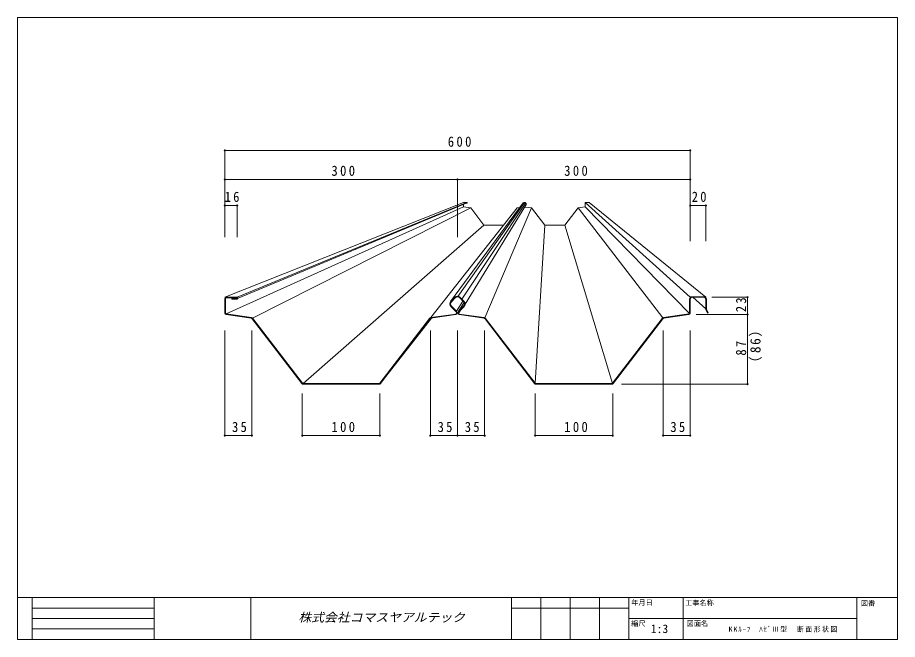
# Model space of a CAD drawing. Units: millimetres, scale not verified. Extents: x -567 to 567, y -401 to 401.
import ezdxf
from ezdxf.enums import TextEntityAlignment as Align

# ---------------------------------------------------------------- set-up
doc = ezdxf.new("R2010")
doc.units = ezdxf.units.MM
doc.header["$LTSCALE"] = 3
doc.header["$PDMODE"] = 32
doc.header["$PDSIZE"] = 1.5
doc.layers.add('0-0_0', color=5, linetype='Continuous', lineweight=18)
doc.layers.add('0-3_LAYER004', color=7, linetype='Continuous', lineweight=18)
doc.styles.add('HG丸ｺﾞｼｯｸM-PRO', font='')
doc.styles.add('ＭＳ ゴシック', font='')
doc.styles.get('HG丸ｺﾞｼｯｸM-PRO').set_extended_font_data('HG丸ｺﾞｼｯｸM-PRO')
doc.styles.get('ＭＳ ゴシック').set_extended_font_data('MS Gothic')

msp = doc.modelspace()

# ---------------------------------------------------------------- linework, layer by layer
at = {"layer": '0-0_0', "color": 4}
for p, q in [((-300, 229.71), (-300, 192.193)), ((-300, 229.71), (300, 229.71)), ((300, 229.71), (300, 192.193)), ((-300, 192.193), (-300, 117.823)), ((-300, 192.193), (0, 192.193)), ((-300, 192.193), (-300, 117.823)), ((0, 192.193), (300, 192.193)), ((0, 192.193), (0, 117.823)), ((300, 192.193), (300, 117.823)), ((300, 192.193), (300, 112.752)), ((300, 185.395), (300, 117.823)), ((-300, 158.584), (-284, 158.584)), ((-284, 158.584), (-284, 117.823)), ((300, 158.584), (320, 158.584)), ((300, 158.584), (300, 112.752)), ((320, 158.584), (320, 112.752)), ((300, 143.316), (300, 117.823)), ((320, 143.316), (320, 117.823)), ((373.737, 40.198), (327.826, 40.198)), ((373.737, 18.198), (373.737, 40.198)), ((373.737, 18.198), (307.572, 18.198)), ((373.737, -71.802), (373.737, 18.198)), ((-300, -138.193), (-300, -2.449)), ((-265, -138.193), (-265, -2.449)), ((-35, -138.193), (-35, -2.449)), ((0, -138.193), (0, -2.449)), ((35, -138.193), (35, -2.449)), ((265, -138.193), (265, -2.449)), ((300, -138.193), (300, -2.449)), ((373.737, -71.802), (211.48, -71.802)), ((-200, -138.193), (-200, -83.781)), ((-100, -138.193), (-100, -83.781)), ((100, -138.193), (100, -83.781)), ((200, -138.193), (200, -83.781)), ((-300, -138.193), (-265, -138.193)), ((-200, -138.193), (-100, -138.193)), ((-35, -138.193), (0, -138.193)), ((0, -138.193), (35, -138.193)), ((100, -138.193), (200, -138.193)), ((265, -138.193), (300, -138.193))]:
    msp.add_line(p, q, dxfattribs=at)
at = {"layer": '0-0_0', "color": 7}
for p, q in [((-300, 40.198), (7.847, 162.465)), ((12.029, 162.465), (-284, 40.198)), ((12.439, 162.192), (-282.8, 38.998)), ((84.621, 162.008), (-8.977, 34.674)), ((0.307, 41.432), (86.246, 162.681)), ((5.772, 37.74), (87.872, 162.008)), ((7.847, 162.465), (12.029, 162.465)), ((7.847, 156.717), (7.847, 160.276)), ((9.808, 31.576), (87.984, 158.877)), ((10.963, 161.577), (12.029, 161.577)), ((164.636, 162.465), (300, 40.198)), ((320, 40.198), (169.862, 162.465)), ((7.847, 156.717), (-298.273, 18.975)), ((-264.35, 13.526), (16.993, 155.41)), ((77.108, 155.426), (-34.282, 14.109)), ((16.993, 155.41), (7.847, 156.717)), ((33.979, 133.198), (16.993, 155.41)), ((35.251, 13.791), (95.388, 155.41)), ((80.096, 155.853), (77.108, 155.426)), ((95.388, 155.41), (86.624, 156.662)), ((112.373, 133.198), (95.388, 155.41)), ((264.607, 13.708), (155.49, 155.41)), ((298.981, 19.241), (164.636, 156.717)), ((33.979, 133.198), (-199.084, -70.999)), ((59.588, 133.198), (33.979, 133.198)), ((112.373, 133.198), (100.077, -70.533)), ((138.504, 133.198), (112.373, 133.198)), ((138.504, 133.198), (199.696, -70.788)), ((7.017, 35.364), (-1.32, 22.205)), ((320, 25.198), (303.111, 40.198)), ((8.528, 33.582), (1.32, 22.205)), ((1.354, 19.505), (3.965, 23.718)), ((-100, -71.802), (-33.439, 13.421)), ((-391.077, -346.95), (-391.077, -400.95))]:
    msp.add_line(p, q, dxfattribs=at)
at = {"layer": '0-0_0'}
for p, q in [((-300, 19.933), (-300, 38.198)), ((-299.2, 19.933), (-299.2, 38.198)), ((-298, 40.198), (-284, 40.198)), ((-298, 39.398), (-284, 39.398)), ((-290.7, 38.598), (-284, 38.598)), ((-8.344, 35.168), (-3.536, 39.976)), ((-7.778, 34.602), (-2.97, 39.411)), ((7.778, 34.602), (2.97, 39.411)), ((8.344, 35.168), (3.536, 39.976)), ((299.2, 38.198), (299.2, 19.933)), ((300, 38.198), (300, 19.933)), ((318, 40.998), (302, 40.998)), ((318, 40.198), (302, 40.198)), ((320, 25.458), (320, 38.198)), ((320.8, 25.458), (320.8, 38.198)), ((-1.886, 21.639), (-8.344, 28.097)), ((-1.32, 22.205), (-7.778, 28.663)), ((1.32, 22.205), (7.778, 28.663)), ((1.886, 21.639), (8.344, 28.097)), ((320.179, 24.631), (322.293, 19.975)), ((320.907, 24.962), (323.021, 20.306)), ((-265.809, 13.314), (-298.283, 17.953)), ((-265.696, 14.106), (-298.17, 18.745)), ((-200.6, -71.017), (-264.503, 12.549)), ((-263.868, 13.035), (-199.965, -70.531)), ((-36.132, 13.035), (-100.035, -70.531)), ((-35.497, 12.549), (-99.4, -71.017)), ((-34.304, 14.106), (-2.33, 18.674)), ((-2.217, 17.882), (-34.191, 13.314)), ((-1.3, 20.225), (-1.3, 19.861)), ((-0.5, 19.861), (-0.5, 20.225)), ((0.5, 19.861), (0.5, 20.225)), ((1.3, 20.225), (1.3, 19.861)), ((34.191, 13.314), (2.217, 17.882)), ((34.304, 14.106), (2.33, 18.674)), ((99.4, -71.017), (35.497, 12.549)), ((36.132, 13.035), (100.035, -70.531)), ((263.868, 13.035), (199.965, -70.531)), ((264.503, 12.549), (200.6, -71.017)), ((265.696, 14.106), (298.17, 18.745)), ((298.283, 17.953), (265.809, 13.314)), ((322.293, 19.975), (323.021, 20.306)), ((-100.988, -71.002), (-199.012, -71.002)), ((-100.988, -71.802), (-199.012, -71.802)), ((199.012, -71.002), (100.988, -71.002)), ((199.012, -71.802), (100.988, -71.802))]:
    msp.add_line(p, q, dxfattribs=at)
at = {"layer": '0-0_0', "color": 7}
for points in [[(164.636, 156.717), (164.636, 162.465), (169.862, 162.465)], [(164.636, 156.717), (155.49, 155.41), (138.504, 133.198)]]:
    msp.add_lwpolyline(points, dxfattribs=at)
at = {"layer": '0-0_0'}
msp.add_lwpolyline([(-290.7, 38.598), (-290.7, 37.798), (-284, 37.798)], dxfattribs=at)
at = {"layer": '0-0_0', "color": 7}
for centre, radius, start, end in [((12.029, 162.021), 0.444, 270, 90), ((86.246, 160.382), 2.299, 319.10561, 135)]:
    msp.add_arc(centre, radius, start, end, dxfattribs=at)
at = {"layer": '0-0_0'}
for centre, radius, start, end in [((-298, 38.198), 2, 90, 180), ((-298, 38.198), 1.2, 90, 180), ((-284, 38.998), 1.2, 270, 90), ((-284, 38.998), 0.4, 270, 90), ((-4.808, 31.633), 5, 135, 225), ((-4.808, 31.633), 4.2, 135, 225), ((0, 36.441), 5, 45, 135), ((0, 36.441), 4.2, 45, 135), ((4.808, 31.633), 4.2, 315, 45), ((4.808, 31.633), 5, 315, 45), ((302, 38.198), 2.8, 90, 180), ((302, 38.198), 2, 90, 180), ((318, 38.198), 2.8, 0, 90), ((318, 38.198), 2, 0, 90), ((322, 25.458), 2, 180, 204.42213), ((322, 25.458), 1.2, 180, 204.42213), ((-298, 19.933), 2, 180, 261.8699), ((-298, 19.933), 1.2, 180, 261.8699), ((-266.092, 11.334), 2, 37.40536, 81.8699), ((-266.092, 11.334), 2.8, 37.40536, 81.8699), ((-33.908, 11.334), 2.8, 98.1301, 142.59464), ((-33.908, 11.334), 2, 98.1301, 142.59464), ((-2.5, 19.861), 1.2, 278.1301, 0), ((-2.5, 19.861), 2, 278.1301, 360), ((-3.3, 20.225), 2, 0, 45), ((-3.3, 20.225), 2.8, 0, 45), ((3.3, 20.225), 2.8, 135, 180), ((2.5, 19.861), 2, 180, 261.8699), ((3.3, 20.225), 2, 135, 180), ((2.5, 19.861), 1.2, 180, 261.8699), ((33.908, 11.334), 2, 37.40536, 81.8699), ((33.908, 11.334), 2.8, 37.40536, 81.8699), ((266.092, 11.334), 2.8, 98.1301, 142.59464), ((266.092, 11.334), 2, 98.1301, 142.59464), ((298, 19.933), 1.2, 278.1301, 0), ((298, 19.933), 2, 278.1301, 0), ((-199.012, -69.802), 2, 217.40536, 270), ((-199.012, -69.802), 1.2, 217.40536, 270), ((-100.988, -69.802), 1.2, 270, 322.59464), ((-100.988, -69.802), 2, 270, 322.59464), ((100.988, -69.802), 2, 217.40536, 270), ((100.988, -69.802), 1.2, 217.40536, 270), ((199.012, -69.802), 1.2, 270, 322.59464), ((199.012, -69.802), 2, 270, 322.59464)]:
    msp.add_arc(centre, radius, start, end, dxfattribs=at)
at = {"layer": '0-0_0', "color": 4}
for p in [(-300, 229.71), (300, 229.71), (-300, 192.193), (0, 192.193), (300, 192.193), (-300, 158.584), (-284, 158.584), (300, 158.584), (320, 158.584), (373.737, 40.198), (373.737, 18.198), (373.737, -71.802), (-300, -138.193), (-265, -138.193), (-200, -138.193), (-100, -138.193), (-35, -138.193), (0, -138.193), (35, -138.193), (100, -138.193), (200, -138.193), (265, -138.193), (300, -138.193)]:
    msp.add_point(p, dxfattribs=at)
at = {"layer": '0-3_LAYER004'}
for p, q in [((-567, -346.95), (567, -346.95)), ((-548.1, -346.95), (-548.1, -400.95)), ((-266.54, -346.95), (-266.54, -400.95)), ((69.525, -346.95), (69.525, -400.95)), ((107.325, -346.95), (107.325, -400.95)), ((145.125, -346.95), (145.125, -400.95)), ((182.925, -346.95), (182.925, -400.95)), ((220.725, -346.95), (220.725, -400.95)), ((290.925, -346.95), (290.925, -400.95)), ((514.857, -346.95), (514.857, -400.95)), ((-548.1, -360.45), (-391.077, -360.45)), ((220.725, -360.45), (69.525, -360.45)), ((-548.1, -373.95), (-391.077, -373.95)), ((514.857, -373.95), (220.725, -373.95)), ((-548.1, -387.45), (-391.077, -387.45))]:
    msp.add_line(p, q, dxfattribs=at)
msp.add_lwpolyline([(-567, 400.95), (567, 400.95), (567, -400.95), (-567, -400.95)], close=True, dxfattribs=at)

# ---------------------------------------------------------------- texts
at = {"layer": '0-0_0', "color": 3, "style": 'HG丸ｺﾞｼｯｸM-PRO', "oblique": 15, "width": 1.1}
msp.add_text('株式会社コマスヤアルテック', height=11, dxfattribs=at).set_placement((-205.007, -381.45), align=Align.BOTTOM_LEFT)
at = {"layer": '0-0_0', "color": 7, "attachment_point": 7, "style": 'ＭＳ ゴシック'}
for s, insert, char_height in [('\\T1.38;\\W0.9;600', (-12.5, 234.21), 13.2), ('\\T1.38;\\W0.9;300', (-162.5, 196.693), 13.2), ('\\T1.38;\\W0.9;300', (137.5, 196.693), 13.2), ('\\T1.36;\\W0.9;16', (-300.125, 163.084), 13.2), ('\\T1.36;\\W0.9;20', (301.875, 163.084), 13.2), ('\\T1.36;\\W0.9;35', (-290.625, -133.693), 13.2), ('\\T1.38;\\W0.9;100', (-162.5, -133.693), 13.2), ('\\T1.36;\\W0.9;35', (-25.625, -133.693), 13.2), ('\\T1.36;\\W0.9;35', (9.375, -133.693), 13.2), ('\\T1.38;\\W0.9;100', (137.5, -133.693), 13.2), ('\\T1.36;\\W0.9;35', (274.375, -133.693), 13.2), ('\\T1.23;\\W0.95;KKﾙｰﾌ\u3000ﾊｾﾞⅢ型\u3000断面形状図', (349.387, -391.95), 6.598)]:
    msp.add_mtext(s, dxfattribs=dict(at, insert=insert, char_height=char_height))
at = {"layer": '0-0_0', "color": 7, "char_height": 13.2, "attachment_point": 7, "rotation": 90, "style": 'ＭＳ ゴシック'}
for s, insert in [('\\T1.36;\\W0.9;23', (372.237, 21.073)), ('\\T1.24;\\W0.95;（86）', (392.269, -52.899)), ('\\T1.36;\\W0.9;87', (372.237, -34.927))]:
    msp.add_mtext(s, dxfattribs=dict(at, insert=insert))
at = {"layer": '0-3_LAYER004', "style": 'ＭＳ ゴシック'}
for s, height, p in [('年月日', 6.598, (224, -358.65)), ('工事名称', 6.598, (293.4, -359.05)), ('図番', 6.598, (520, -359.55)), ('縮尺', 6.598, (223.9, -385.65)), ('1:3', 11, (249.15, -396.05)), ('図面名', 6.598, (295.3, -385.65))]:
    msp.add_text(s, height=height, dxfattribs=at).set_placement(p, align=Align.BOTTOM_LEFT)

doc.saveas('drawing.dxf')
